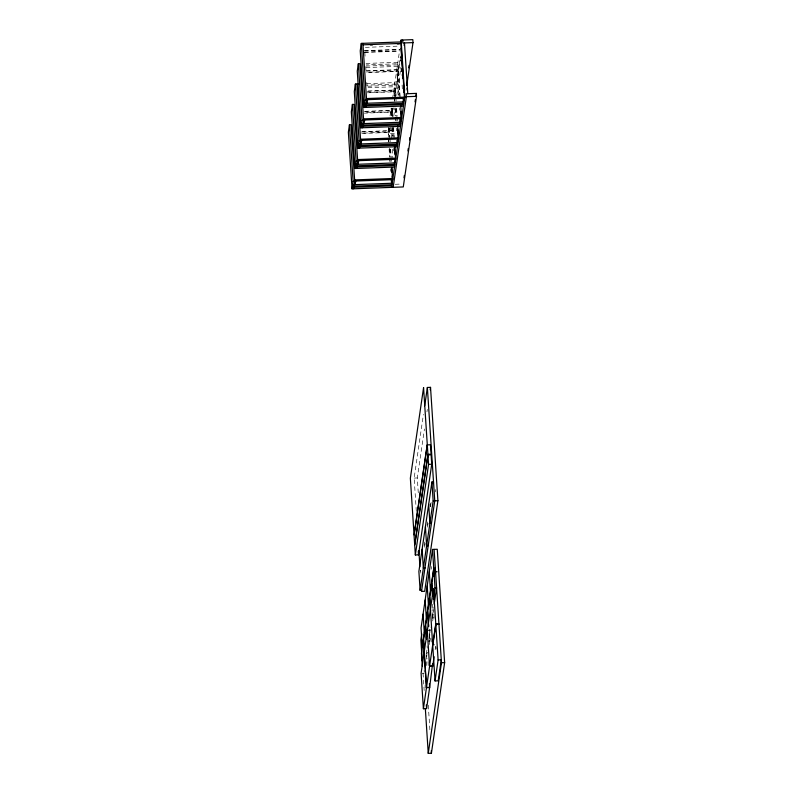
<?xml version="1.0" encoding="UTF-8"?>
<svg xmlns="http://www.w3.org/2000/svg" width="793" height="793" viewBox="0 0 793 793"><rect width="100%" height="100%" fill="white"/><g stroke="black" fill="none" stroke-linecap="round" stroke-linejoin="round"><path stroke-width="0.59" stroke-dasharray="3.96 2.97" d="M388.362 127.524L388.312 137.05M390.037 115.996L391.167 108.235M392.535 98.857L399.503 51.109M361.231 132.015L388.164 131.014L387.995 132.163L362.282 133.125M364.195 111.674L391.127 110.673L390.959 111.823L365.256 112.784M367.169 91.334L394.091 90.333L393.923 91.482L368.22 92.444M395.707 98.679L395.003 84.088L366.852 85.138M366.455 71.132L397.065 69.992L396.896 71.142L366.287 72.282M399.87 96.657L397.977 63.747L366.148 64.937M388.996 127.405L388.253 132.49L361.33 133.492M391.821 108.076L391.227 112.15L364.294 113.151M389.472 130.627L389.839 128.179M391.623 115.937L392.694 108.591M394.121 98.798L400.376 55.946M390.562 127.465L389.67 133.581L398.661 133.254M392.168 116.442L393.417 107.868M395.201 95.626L400.386 60.119M392.139 127.405L391.246 133.521L391.643 139.568M393.754 116.383L395.003 107.808M396.787 95.566L400.891 67.405M406.036 90.352L406.393 87.904M416.315 511.336L414.144 478.07L423.432 414.402M418.268 492.74L417.306 477.951L424.453 428.973M426.951 411.835L427.318 409.386M424.245 545.475L424.751 541.966M427.169 525.392L427.685 521.883M424.602 547.259L425.286 542.581M427.536 527.176L428.22 522.498M431.144 502.415L430.639 505.924L430.44 502.97L430.43 506.489M431.194 569.245L431.59 566.519M432.116 607.696L432.621 604.226M426.317 653.918L427.159 648.139M429.221 634.033L430.232 627.104M433.166 606.992L432.145 618.272M427.189 652.242L426.337 658.021L426.148 655.068M429.241 638.147L430.252 631.208M432.512 615.725L433.186 611.106M426.297 659.152L427.328 652.143M429.231 639.059L430.252 632.041M432.165 618.956L433.533 609.609M426.178 665.644L427.189 658.705M429.251 644.61L429.756 641.14L429.172 631.466M430.123 638.603L429.786 640.913L428.21 640.972M432.691 621.038L433.702 614.099M435.149 649.715L435.664 646.206M370.172 45.707L372.621 45.617M397.095 44.705L399.543 44.616M365.365 47.362L399.642 46.083M364.265 50.653L399.761 49.335M364.532 50.97L400.029 49.652M364.364 52.13L399.86 50.811M364.631 52.447L398.899 51.168M366.049 63.46L397.878 62.27L400.118 96.726M365.979 66.087L397.808 64.907M366.069 67.564L397.898 66.384L397.154 71.469L366.554 72.609M366.197 70.805L396.797 69.675L398.482 95.566M366.753 83.662L394.914 82.611L395.796 96.3M367.902 86.249L394.835 85.248M368.002 87.726L394.934 86.724L394.19 91.81L367.258 92.811M368.121 90.967L393.834 90.015L394.24 96.369M365.157 111.307L390.86 110.346L391.197 115.491M362.193 131.648L398.473 130.3M395.221 184.283L401.972 184.026M414.144 478.07L417.306 477.951M428.874 629.88L430.45 629.82M428.844 630.118L430.421 630.058M427.298 630.762L430.46 630.643M428.17 641.2L429.756 641.14M432.7 644.927L434.812 644.848M422.144 673.257L424.255 673.178M435.347 489.529L435.496 491.888M430.242 504.358L430.391 506.717M401.218 67.97L401.456 71.628M400.257 56.918L400.495 60.575M400.971 67.901L401.446 75.226M402.081 85L402.487 91.106M433.88 614.268L434.167 619.383M435.981 646.622L436.14 649.061M397.065 69.992L398.73 95.636M399.276 107.779L399.434 110.227M395.876 97.519L396.113 101.187M396.599 108.512L397.075 115.837M397.154 117.067L397.392 120.724M430.936 637.978L431.223 643.093M396.341 108.453L396.986 118.216M394.091 90.333L394.488 96.439M394.567 97.658L394.815 101.326M395.291 108.651L395.766 115.976M395.846 117.195L396.084 120.863M394.319 97.589L394.557 101.256M395.043 108.582L395.519 115.907M395.598 117.136L395.836 120.794M396.312 128.119L396.47 130.567M392.277 108.096L392.753 115.421M393.546 127.633L394.18 137.397M427.08 645.799L427.239 648.159M392.029 108.026L392.585 116.581M393.298 127.564L393.933 137.338M427.992 661.679L428.2 665.575M391.127 110.673L391.445 115.56M392.238 127.772L392.793 136.317M391.99 127.703L392.545 136.247M393.338 148.46L393.497 150.908M420.825 573.18L420.627 570.236L420.617 573.745M392.277 149.243L392.902 158.917M428.289 705.175L430.054 732.286M389.313 128.436L389.869 136.981M389.948 138.2L390.186 141.868M390.662 149.193L391.137 156.518M391.217 157.738L391.455 161.405M389.066 128.367L389.779 139.36M390.414 149.124L391.048 158.897M424.156 670.154L424.285 672.117M425.048 685.39L425.207 687.838M388.164 131.014L388.56 137.12M388.639 138.339L388.877 141.997M389.274 148.103L389.829 156.657M389.908 157.876L390.146 161.544M388.382 138.081L388.629 141.937M389.095 149.173L389.581 156.588M389.66 157.797L389.898 161.494M390.374 168.8L390.543 171.357M423.046 673.257L424.166 690.505M364.82 52.229L365.127 57.066M365.761 66.741L365.999 70.369M366.782 82.462L367.02 86.08"/><path stroke-width="1.19" d="M353.509 186.821L353.638 188.784L354.719 181.389L351.031 124.709L349.445 124.769L348.365 132.163L352.052 188.843L403.28 186.94L416.503 96.33L416.305 93.386L406.194 93.762L406.383 96.706L393.169 187.317M356.473 166.48L356.602 168.443L357.683 161.048L353.995 104.369L352.409 104.428L351.339 111.823L355.026 168.503L394.547 167.036L394.468 161.96M359.407 83.939L355.383 84.088L354.302 91.482L357.99 148.162L397.521 146.695L397.105 140.331M362.411 125.8L362.54 127.762L363.62 120.367L359.933 63.688L358.347 63.747L357.266 71.142L360.954 127.822L400.485 126.355L400.069 119.991M404.529 98.619L400.842 41.93L361.311 43.407L360.24 50.802L363.928 107.481L403.449 106.014L403.211 98.501M352.052 188.843L353.133 181.448L349.445 124.769M355.026 168.503L356.097 161.108L352.409 104.428M357.99 148.162L359.07 140.767L355.383 84.088M360.954 127.822L362.034 120.427L358.347 63.747M363.928 107.481L364.998 100.087L361.311 43.407M356.513 163.368L356.503 166.966L394.458 165.559M404.024 97.836L403.429 101.91L365.484 103.318L365.404 105.955L403.359 104.537M359.566 148.103L360.646 140.708L356.959 84.028M362.897 43.347L366.584 100.027L365.504 107.422L365.375 105.459M355.195 184.62L355.789 180.556M358.158 164.28L358.753 160.216M361.132 143.939L361.717 139.875M364.096 123.599L364.691 119.535M367.06 103.259L367.655 99.194M400.752 42.535L401.109 40.086L412.816 39.65L413.004 42.604L406.75 85.456M404.113 45.37L404.47 42.921L407.771 93.703M392.297 178.177L391.564 183.262L353.609 184.68M395.122 158.858L394.527 162.922L356.582 164.339M398.235 137.496L397.491 142.581L359.546 143.999M401.208 117.166L400.465 122.251L362.51 123.658M391.653 184.739L391.484 185.899L353.539 187.307L353.708 186.157L391.653 184.739L391.336 179.852M397.352 140.401L397.422 145.218L359.477 146.626M398.334 138.973L398.502 137.823L360.557 139.231L360.389 140.391L398.334 138.973L397.699 129.209M400.554 123.718L400.386 124.878L362.441 126.295L362.609 125.135L400.554 123.718L400.237 118.841M401.298 118.633L401.466 117.483L363.521 118.891L363.353 120.05L401.298 118.633L400.822 111.307M408.702 67.811L409.059 65.363M401.109 40.086L404.797 96.766L391.583 187.376L391.425 184.908M403.984 177.86L404.341 175.412M407.919 150.928L408.276 148.479M409.525 139.905L409.882 137.457M415.056 101.95L415.413 99.502M415.948 95.834L416.305 93.386M424.691 405.828L427.368 387.47L430.53 387.351L437.905 500.71L424.681 591.32L421.519 591.439L434.742 500.829L427.368 387.47M430.173 389.799L430.53 387.351M427.298 444.883L414.075 535.483L414.689 544.93L427.913 454.33L427.298 444.883L430.46 444.764L431.075 454.211L427.913 454.33M427.952 454.914L414.729 545.525L415.344 554.971L418.506 554.852L431.729 464.252L431.114 454.805L427.952 454.914L428.567 464.361L415.344 554.971M422.114 549.262L418.882 571.446L420.112 590.339L421.688 590.279M425.385 526.839L422.154 549.024L423.343 568.155L420.112 590.339M428.656 504.417L425.425 526.602L426.614 545.733L423.383 567.917L424.959 567.857M433.345 483.096L433.513 481.936L431.927 481.995L428.696 504.189L429.885 523.311L426.654 545.505L428.23 545.445M431.927 481.995L433.156 500.889L429.925 523.083L431.501 523.023M423.075 614.159L421.053 628.026L422.282 646.919L424.305 633.052L423.105 613.921L425.127 600.053M427.189 585.958L425.167 599.825L426.356 618.946L424.334 632.814M429.241 571.862L427.219 585.73L428.418 604.851L426.396 618.718M425.365 708.992L428.25 753.35L431.412 753.231L444.635 662.631L437.26 549.262L432.512 549.44L429.281 571.624L430.47 590.755L428.448 604.623M421.767 633.865L420.875 639.981L422.243 660.936M430.51 590.517L433.741 568.333L432.512 549.44M435.367 568.859L433.781 568.918L431.759 582.786L432.601 595.781M434.128 576.452L435.327 568.274L433.741 568.333M424.196 652.024L427.268 630.99M430.371 609.728L427.298 630.762L429.568 666.417L426.505 687.452L429.667 687.333L432.601 663.632M430.401 609.5L433.464 588.465L435.773 623.893L432.7 644.927M433.325 599.369L435.01 587.821L433.781 568.918M434.197 604.167L434.376 598.675M434.564 601.629L436.596 587.762L435.01 587.821M423.403 708.724L426.465 687.69L424.166 652.262L421.093 673.297L423.403 708.724L426.565 708.605L429.628 687.571L429.419 683.675M438.975 624.369L435.813 624.487L432.74 645.512L435.05 680.939L438.212 680.83L441.275 659.796L438.113 659.915L435.05 680.939M434.128 656.723L432.76 666.07L429.598 666.189L432.671 645.155L429.667 597.119L427.645 610.987L428.646 626.341M428.25 753.35L441.473 662.75L434.098 549.38M413.004 42.604L402.884 42.981L402.695 40.027M362.996 44.824L400.941 43.407M404.797 96.766L416.503 96.33M364.998 100.087L366.584 100.027M365.573 104.795L403.528 103.387M362.034 120.427L363.62 120.367M359.07 140.767L360.646 140.708M359.645 145.476L397.59 144.058M356.097 161.108L357.683 161.048M356.672 165.816L394.627 164.399M353.133 181.448L354.719 181.389M428.567 464.361L431.729 464.252M433.156 500.889L437.905 500.71M429.885 523.311L431.471 523.251M426.614 545.733L428.2 545.673M423.343 568.155L424.929 568.095M435.555 571.812L437.131 571.753M435.773 623.893L438.935 623.774M441.473 662.75L444.635 662.631M429.568 666.417L432.73 666.308M426.465 687.69L429.628 687.571M401.01 48.234L401.486 55.56M401.803 60.446L402.2 66.543M402.596 72.649L402.993 78.755M403.389 84.861L403.865 92.196M435.813 624.487L438.113 659.915M400.673 105.271L401.565 118.96M432.572 596.009L431.729 583.024L429.697 596.891L430.619 611.056M397.709 125.611L398.601 139.3M428.607 626.569L427.615 611.225L425.583 625.092L426.505 639.257M394.736 145.952L395.628 159.641M394.488 145.882L395.043 154.437M426.396 638.306L425.554 625.32L423.531 639.188L424.533 654.542M418.882 550.768L419.923 566.797M418.278 551.313L418.506 554.852M431.253 750.773L431.412 753.231M426.505 687.452L423.502 639.416L421.47 653.283L422.322 666.279M391.851 167.511L392.664 179.981M391.603 167.442L391.92 172.329M392.158 175.996L392.317 178.435M426.327 704.937L426.565 708.605M354.62 179.912L354.451 181.072L392.396 179.654L392.565 178.504L354.62 179.912M357.584 159.571L357.415 160.731L395.36 159.314L395.538 158.164L357.584 159.571M366.485 98.55L366.316 99.71L404.271 98.302L404.44 97.142L366.485 98.55M423.571 387.608L410.358 478.209L414.045 534.898L427.258 444.288L423.571 387.608"/></g></svg>
